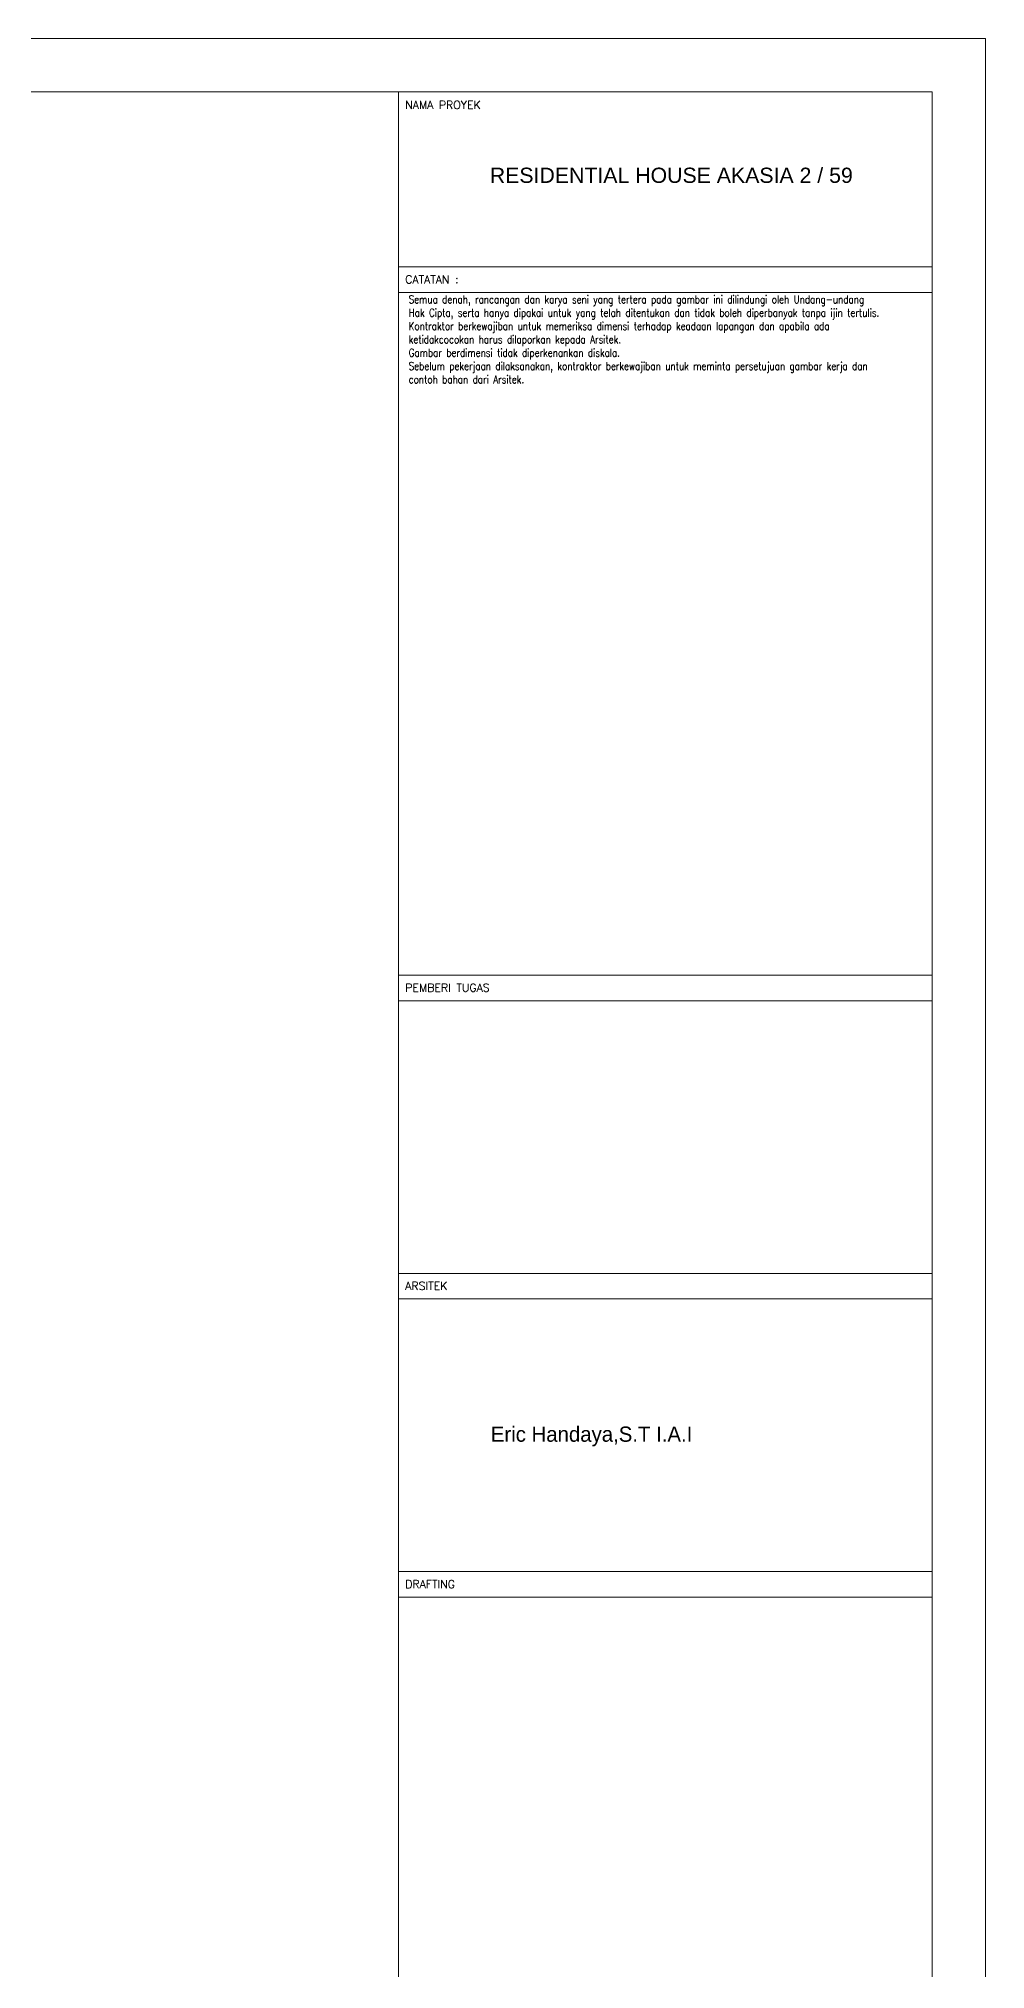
# Model space of a CAD drawing. Header units: millimetres. Extents: x -9564 to 494436, y -140371 to 4257.
# Drawn here: x 45.89 to 55.09, y 112.09 to 130.85 of the extents above; entities that cross this region are included whole.
import ezdxf
from ezdxf.enums import TextEntityAlignment as Align

# ---------------------------------------------------------------- set-up
doc = ezdxf.new("R2010")
doc.units = ezdxf.units.MM
doc.header["$MEASUREMENT"] = 0
doc.linetypes.add('DASHED2', pattern=[0.375, 0.25, -0.125])
for name, color, linetype, lineweight in [('KOP', 7, 'Continuous', 80), ('LEGEND', 1, 'DASHED2', 50), ('XR-KOP A3_MOZART$0$A-TXTKOP', 3, 'Continuous', 5), ('XR-KOP A3_MOZART$0$KOP-A1$0$A-GRSKOP', 1, 'Continuous', 5), ('XR-KOP A3_MOZART$0$KOP-A1$0$A-TXTKOP', 3, 'Continuous', 5)]:
    doc.layers.add(name, color=color, linetype=linetype, lineweight=lineweight)
doc.styles.add('HAND', font='ROMAND.SHX', dxfattribs={"width": 0.8, "height": 250})
doc.styles.add('style2', font='times.ttf', dxfattribs={"height": 0.18})
doc.styles.add('XR-KOP A3_MOZART$0$KOP-A1$0$DIM100', font='SIMPLEX.shx', dxfattribs={"width": 0.8, "height": 250})
doc.styles.add('XR-KOP A3_MOZART$0$KOP-A1$0$ROMANS', font='romans.shx', dxfattribs={"height": 200})
doc.styles.add('XR-KOP A3_MOZART$0$ROMAND', font='romand.shx', dxfattribs={"height": 2, "bigfont": 'bigfont.shx'})

# ---------------------------------------------------------------- blocks, each defined once
blk = doc.blocks.new('hsdh')
at = {"layer": 'XR-KOP A3_MOZART$0$KOP-A1$0$A-GRSKOP', "linetype": 'Continuous', "lineweight": 5}
for p, q in [((140385, 56660), (140385, 82138)), ((140385, 80618), (145017, 80618)), ((140385, 74466), (145017, 74466)), ((140385, 74244), (145017, 74244)), ((140385, 71876), (145017, 71876)), ((140385, 71654), (145017, 71654)), ((140385, 69286), (145017, 69286)), ((140385, 69063), (145017, 69063))]:
    blk.add_line(p, q, dxfattribs=at)
at = {"layer": 'XR-KOP A3_MOZART$0$KOP-A1$0$A-GRSKOP', "color": 0, "linetype": 'Continuous', "lineweight": 5}
blk.add_lwpolyline([(145480, 82601), (107945, 82601), (107945, 56197), (145480, 56197)], close=True, dxfattribs=at)
at = {"layer": 'XR-KOP A3_MOZART$0$KOP-A1$0$A-GRSKOP', "color": 5, "linetype": 'Continuous', "lineweight": 5}
blk.add_lwpolyline([(145017, 82138), (108409, 82138), (108409, 56660), (145017, 56660)], close=True, dxfattribs=at)
at = {"layer": 'XR-KOP A3_MOZART$0$KOP-A1$0$A-GRSKOP', "linetype": 'Continuous', "lineweight": 5}
blk.add_lwpolyline([(145017, 80396), (140385, 80396)], dxfattribs=at)
at = {"layer": 'KOP', "color": 7, "char_height": 132.26, "attachment_point": 1, "style": 'style2'}
for s, insert in [('{\\fArial|b0|i0|c0|p34;RESIDENTIAL HOUSE AKASIA 2 / 59}', (141177, 81480)), ('{\\fBankGothic Lt BT|b0|i0|c0|p34;Eric Handaya,S.T I.A.I}', (141186, 70546))]:
    blk.add_mtext(s, dxfattribs=dict(at, insert=insert))
at = {"layer": 'XR-KOP A3_MOZART$0$KOP-A1$0$A-TXTKOP', "lineweight": 5, "style": 'XR-KOP A3_MOZART$0$KOP-A1$0$ROMANS'}
for s, height, p in [('NAMA PROYEK', 69.49, (140443, 81990)), ('CATATAN :', 69.5, (140443, 80475)), ('PEMBERI TUGAS', 69.49, (140443, 74323)), ('ARSITEK', 69.5, (140443, 71733)), ('DRAFTING', 69.5, (140443, 69142))]:
    blk.add_text(s, height=height, dxfattribs=at).set_placement(p)
at = {"layer": 'XR-KOP A3_MOZART$0$KOP-A1$0$A-TXTKOP', "insert": (140473, 80371), "char_height": 69.485, "width": 4456.22, "attachment_point": 1, "style": 'XR-KOP A3_MOZART$0$KOP-A1$0$DIM100'}
blk.add_mtext('Semua denah, rancangan dan karya seni yang tertera pada gambar ini dilindungi oleh Undang-undang Hak Cipta, serta hanya dipakai untuk yang telah ditentukan dan tidak boleh diperbanyak tanpa ijin tertulis.\\PKontraktor berkewajiban untuk memeriksa dimensi terhadap keadaan lapangan dan apabila ada ketidakcocokan harus dilaporkan kepada Arsitek.\\PGambar berdimensi tidak diperkenankan diskala.\\PSebelum pekerjaan dilaksanakan, kontraktor berkewajiban untuk meminta persetujuan gambar kerja dan contoh bahan dari Arsitek.', dxfattribs=at)
blk = doc.blocks.new('A$C2a879c63')
at = {"layer": 'LEGEND', "xscale": 0.00111896417510141, "yscale": 0.00111896417510141, "zscale": 0.00111896417510141}
blk.add_blockref('hsdh', (-78.787, -62.8819), dxfattribs=at)
at = {"color": 4, "style": 'HAND'}
for tag, height, rotation, p in [('DRY.WASHER', 0.054, 0, (11.9366, 24.9122)), ('PATIO', 0.135, 0, (20.9666, 21.5696)), ('GENSET', 0.135, 0, (18.2157, 17.1045)), ('PLANTERBOX', 0.135, 90, (22.169, 13.2959)), ('PLANTERBOX', 0.135, 0, (18.5224, 11.5633)), ('PATIO', 0.135, 0, (400.0395, 10.821)), ('CARPORT', 0.135, 0, (12.157, 9.7744)), ('CARPORT', 0.135, 0, (20.6202, 9.7744))]:
    blk.add_attdef(tag, text='', height=height, rotation=rotation, dxfattribs=at).set_placement(p, align=Align.MIDDLE)
at = {"layer": 'XR-KOP A3_MOZART$0$A-TXTKOP', "style": 'XR-KOP A3_MOZART$0$ROMAND'}
for tag, p in [('1:200', (37.0468, 3.1879)), ('1:100', (79.0468, 3.1879)), ('1:100', (121.0468, 3.1879)), ('1:100', (163.0468, 3.1879)), ('1:100', (205.0468, 3.1879)), ('1:100', (247.0468, 3.1879)), ('1:100', (289.0468, 3.1879)), ('1:100', (331.0468, 3.1879)), ('1:100', (373.0468, 3.1879)), ('1:100', (415.0468, 3.1879)), ('1:100', (457.0468, 3.1879)), ('1:100', (499.0468, 3.1879))]:
    blk.add_attdef(tag, text='', height=0.1296, dxfattribs=at).set_placement(p, align=Align.MIDDLE)

msp = doc.modelspace()

# ---------------------------------------------------------------- block references
msp.add_blockref('A$C2a879c63', (-28.9148, 101.3058))

doc.saveas('drawing.dxf')
